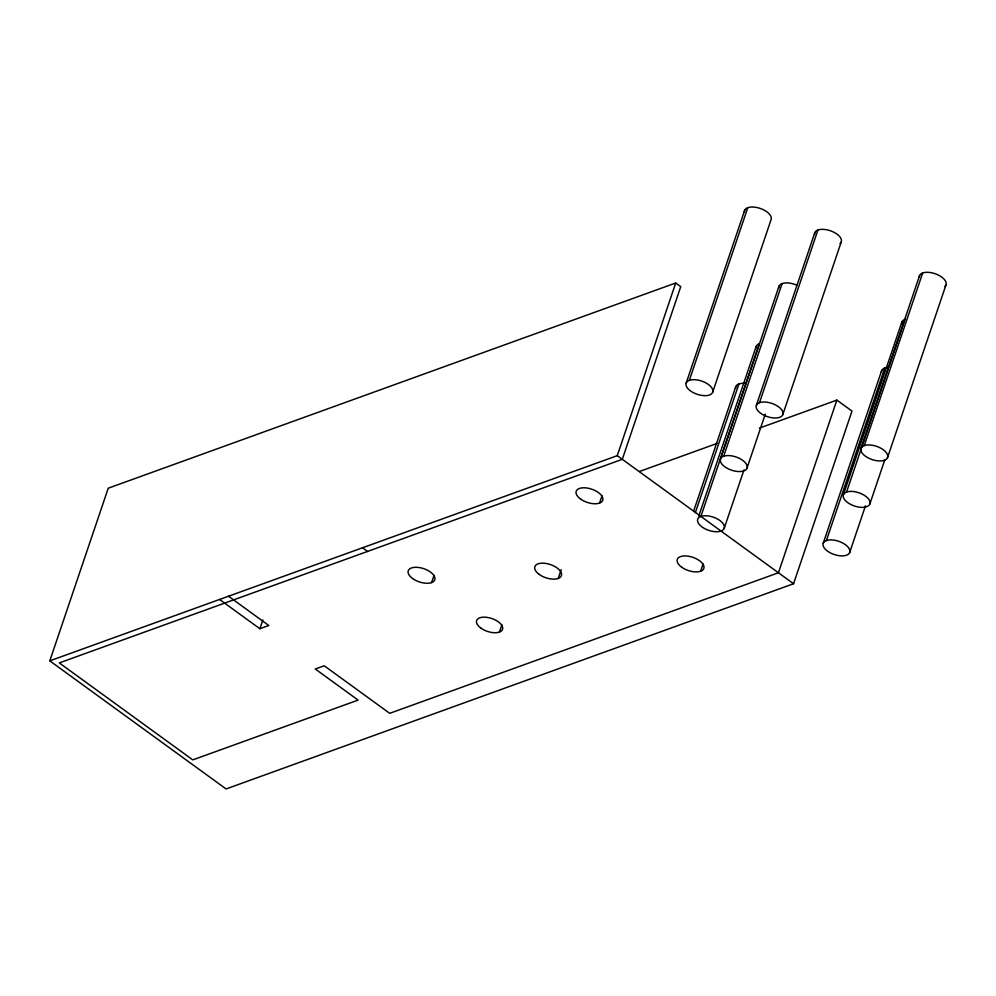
<?xml version="1.0" encoding="UTF-8"?>
<svg xmlns="http://www.w3.org/2000/svg" width="996" height="996" viewBox="0 0 996 996"><rect width="100%" height="100%" fill="white"/><g stroke="black" fill="none" stroke-linecap="round" stroke-linejoin="round"><path stroke-width="1.49" d="M49.8 660.858L108.24 488.202L675.711 282.989L680.741 286.649L622.301 459.318L59.299 662.913L192.776 759.886L358.099 700.101L315.284 669.001L324.223 665.764L389.697 713.335L778.436 572.762L836.877 400.106L851.991 411.074L793.551 583.743L226.08 788.944L49.8 660.858L617.259 455.658L675.711 282.989M219.593 599.468L259.881 628.737L262.857 619.96M431.592 582.598L434.069 575.29M499.419 632.087L501.897 624.778M558.208 578.477L561.171 569.7M599.542 503.105L602.02 495.784M686.219 382.95L744.672 210.281M689.344 380.348L747.784 207.691M712.613 392.387A14.019 6.984 18.7 0 0 695.158 379.713A14.019 6.984 18.7 0 0 690.477 390.905A14.019 6.984 18.7 0 0 712.613 392.387L771.053 219.73A14.019 6.984 18.7 0 0 758.815 207.99A14.019 6.984 18.7 0 0 744.41 212.111M693.714 510.911L735.807 386.535M695.345 512.703L738.932 383.946M698.769 516.09L756.213 346.359M700.898 516.426L759.338 343.757A14.019 6.984 18.7 0 0 755.964 348.189M720.569 458.845L779.009 286.176M723.681 456.243L782.121 283.574M756.375 405.272L814.828 232.616M700.624 571.243L703.101 563.923M759.5 402.683L817.94 230.014M724.154 528.465A14.019 6.984 18.7 0 0 706.712 515.791A14.019 6.984 18.7 0 0 702.031 526.971A14.019 6.984 18.7 0 0 724.154 528.465L743.975 469.938M746.95 468.282A14.019 6.984 18.7 0 0 729.495 455.608A14.019 6.984 18.7 0 0 724.814 466.788A14.019 6.984 18.7 0 0 746.95 468.282L765.277 414.149M782.769 414.722A14.019 6.984 18.7 0 0 765.314 402.048A14.019 6.984 18.7 0 0 760.633 413.228A14.019 6.984 18.7 0 0 782.769 414.722L841.209 242.053M823.244 543.169L881.697 370.512M826.369 540.579L884.809 367.91M843.438 494.651L901.878 321.994M861.117 448.225L919.569 275.556M846.563 492.061L905.003 319.392A14.019 6.984 18.7 0 0 901.629 323.825M864.242 445.623L922.682 272.966M849.638 552.618A14.019 6.984 18.7 0 0 832.183 539.944A14.019 6.984 18.7 0 0 827.502 551.124A14.019 6.984 18.7 0 0 849.638 552.618L865.487 505.794M869.819 504.101A14.019 6.984 18.7 0 0 852.377 491.426A14.019 6.984 18.7 0 0 847.696 502.607A14.019 6.984 18.7 0 0 869.819 504.101L884.685 460.202M887.511 457.662A14.019 6.984 18.7 0 0 870.056 444.988A14.019 6.984 18.7 0 0 865.375 456.18A14.019 6.984 18.7 0 0 887.511 457.662L945.951 285.005M639.594 471.444L717.045 443.432M759.425 428.106L836.877 400.106M259.881 628.737L268.82 625.513L228.532 596.231M617.259 455.658L793.551 583.743M362.569 547.763L367.499 551.46M735.558 388.365A14.019 6.984 18.7 0 1 744.747 383.311M881.448 372.342A14.019 6.984 18.7 0 1 887.461 367.325M919.32 277.386A14.019 6.984 18.7 0 1 935.456 273.825A14.019 6.984 18.7 0 1 944.806 286.512M814.579 234.446A14.019 6.984 18.7 0 1 830.714 230.873A14.019 6.984 18.7 0 1 840.064 243.572M778.76 288.006A14.019 6.984 18.7 0 1 797.149 285.354M480.881 628.103A13.67 6.81 18.7 0 0 502.457 629.559A13.67 6.81 18.7 0 0 485.45 617.196A13.67 6.81 18.7 0 0 480.881 628.103M539.197 574.393A14.019 6.984 18.7 0 0 561.321 575.875A14.019 6.984 18.7 0 0 543.878 563.201A14.019 6.984 18.7 0 0 539.197 574.393M412.581 578.514A14.019 6.984 18.7 0 0 434.704 580.008A14.019 6.984 18.7 0 0 417.262 567.334A14.019 6.984 18.7 0 0 412.581 578.514M580.531 499.008A14.019 6.984 18.7 0 0 602.655 500.502A14.019 6.984 18.7 0 0 585.212 487.828A14.019 6.984 18.7 0 0 580.531 499.008M681.625 567.16A14.019 6.984 18.7 0 0 703.749 568.641A14.019 6.984 18.7 0 0 686.306 555.967A14.019 6.984 18.7 0 0 681.625 567.16"/></g></svg>
